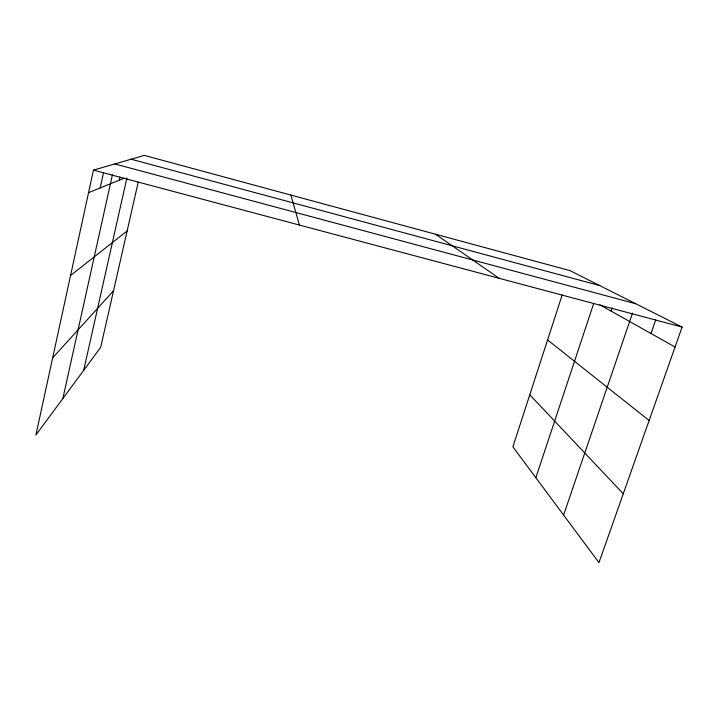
<?xml version="1.0" encoding="UTF-8"?>
<svg xmlns="http://www.w3.org/2000/svg" width="718" height="718" viewBox="0 0 718 718"><rect width="100%" height="100%" fill="white"/><g stroke="black" fill="none" stroke-linecap="round" stroke-linejoin="round"><path stroke-width="1.08" d="M562.221 294.82L512.885 446.829L598.965 562.616L682.1 327.085L570.065 270.65L144.3 155.384L93.448 170.139L35.9 435.036L100.673 347.341L138.188 182.282M100.197 187.928L103.437 173.164M62.861 398.535L112.511 174.375M119.242 180.182L119.933 177.059M83.674 370.353L126.88 178.064M535.852 477.721L593.598 303.804M611.054 311.082L612.122 307.905M563.603 515.057L632.486 313.138M650.993 333.511L655.705 319.932M52.665 357.851L113.534 290.763M70.561 275.497L127.122 230.981M88.556 192.666L124.169 178.172M93.448 170.139L682.1 327.085M114.817 163.937L635.699 303.714M131.116 159.208L599.656 285.549M599.889 304.809L675.064 347.027M435.503 234.212L499.198 278.324M547.583 339.928L649.126 420.497M529.767 394.81L623.269 493.76M290.871 195.063L299.406 225.048"/></g></svg>
